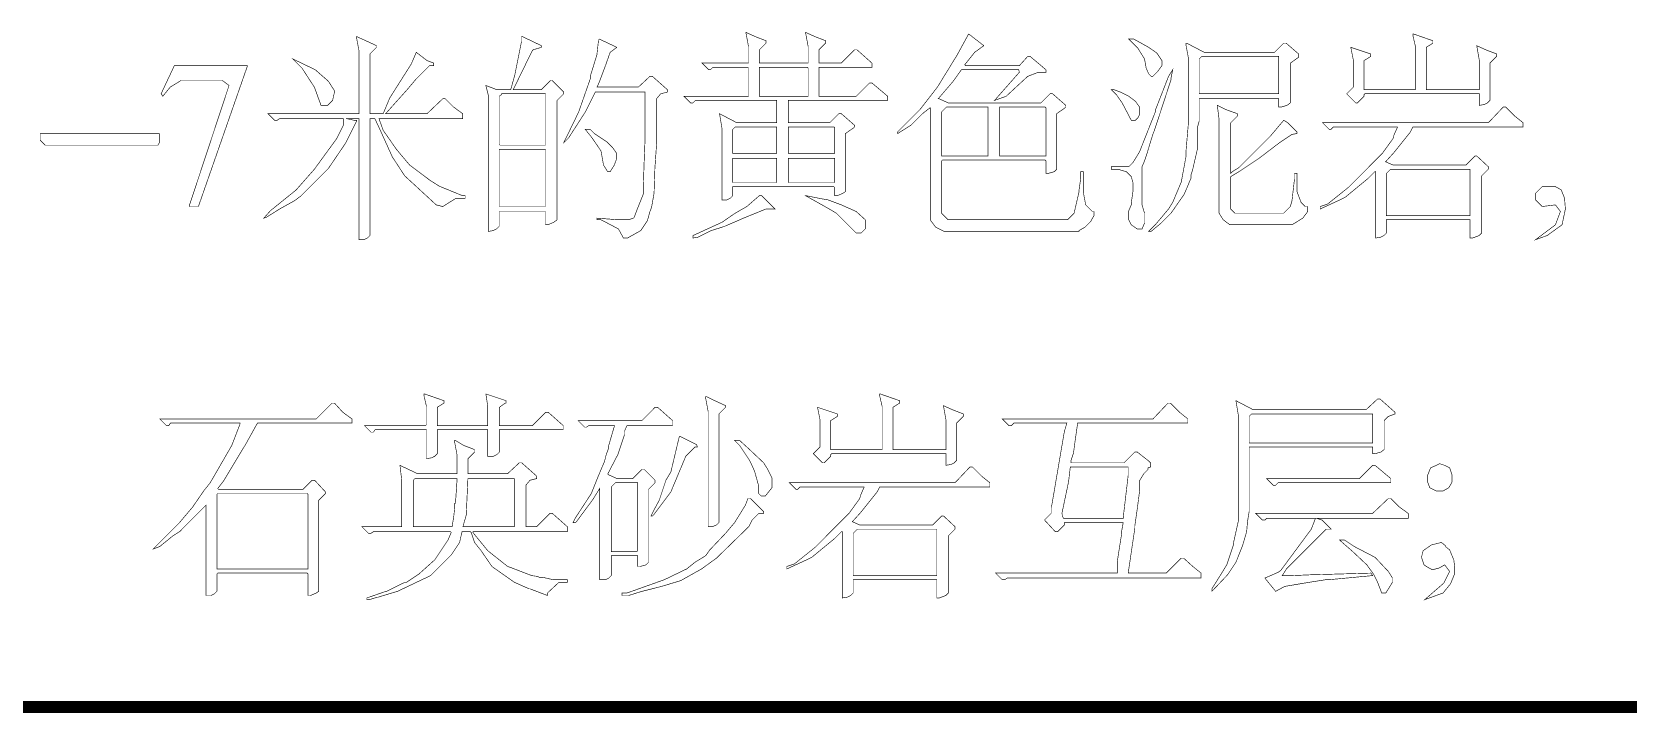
# Model space of a CAD drawing. Extents: x 94 to 452, y -72 to 1042.
# Drawn here: x 246.4 to 272.84, y 677.72 to 688.99 of the extents above; entities that cross this region are included whole.
import ezdxf

# ---------------------------------------------------------------- set-up
doc = ezdxf.new("R2010")
doc.units = 0
doc.header["$MEASUREMENT"] = 0
doc.layers.add('TREE_LAYER', color=7, linetype='Continuous')

msp = doc.modelspace()

# ---------------------------------------------------------------- linework, layer by layer
at = {"layer": 'TREE_LAYER'}
for points, const_width, elevation in [([(251.7758, 688.917502), (251.7758, 688.917502), (251.7758, 688.890051), (251.816977, 688.670443), (251.816977, 687.641032), (251.803251, 687.641032), (250.307173, 687.641032), (250.416977, 687.531228), (250.458153, 687.531228), (250.49933, 687.558679), (251.556192, 687.558679), (251.556192, 687.558679), (251.556192, 687.448875), (251.446388, 687.229267), (251.0758, 686.721424), (250.773839, 686.378287), (250.348349, 686.035149), (250.238545, 685.91162), (250.279722, 685.925345), (250.49933, 686.0626), (250.746388, 686.199855), (250.856192, 686.282208), (251.309133, 686.735149), (251.597369, 687.160639), (251.7758, 687.517502), (251.7758, 687.531228), (251.734624, 687.531228), (251.611094, 687.558679), (251.597369, 687.558679), (251.611094, 687.558679), (251.803251, 687.558679), (251.816977, 687.558679), (251.816977, 685.554757), (251.89933, 685.554757), (251.954231, 685.582208), (251.995408, 685.623385), (251.995408, 687.558679), (251.995408, 687.558679), (252.077761, 687.558679), (252.173839, 687.352796), (252.365996, 686.927306), (252.571879, 686.61162), (252.736584, 686.460639), (253.093447, 686.131228), (253.203251, 686.103777), (253.422859, 686.241032), (253.573839, 686.241032), (253.573839, 686.282208), (253.532663, 686.282208), (253.162075, 686.433188), (253.134624, 686.446914), (252.983643, 686.542992), (252.654231, 686.790051), (252.434624, 687.050836), (252.215016, 687.366522), (252.146388, 687.558679), (252.146388, 687.558679), (253.532663, 687.558679), (253.532663, 687.641032), (253.381682, 687.750836), (253.244428, 687.88809), (253.203251, 687.88809), (252.942467, 687.641032), (252.256192, 687.641032), (252.256192, 687.641032), (252.613055, 688.039071), (252.764035, 688.217502), (252.983643, 688.43711), (253.052271, 688.43711), (253.052271, 688.478287), (252.942467, 688.519463), (252.764035, 688.656718), (252.681682, 688.464561), (252.32482, 687.901816), (252.215016, 687.641032), (252.215016, 687.641032), (251.995408, 687.641032), (251.995408, 687.641032), (251.995408, 688.629267), (252.105212, 688.739071), (252.105212, 688.766522), (251.92678, 688.848875), (251.7758, 688.917502), (251.7758, 688.917502)], 0.01, 27), ([(254.520898, 688.917502), (254.507173, 688.917502), (254.507173, 688.835149), (254.42482, 688.423385), (254.397369, 688.28613), (254.328741, 688.039071), (254.315016, 688.039071), (254.095408, 688.039071), (253.916977, 688.107698), (253.958153, 687.942992), (253.958153, 685.692012), (254.040506, 685.705737), (254.095408, 685.733188), (254.136584, 685.774365), (254.136584, 686.021424), (254.15031, 686.021424), (254.905212, 686.021424), (254.905212, 686.021424), (254.905212, 685.801816), (254.946388, 685.801816), (255.042467, 685.842992), (255.097369, 685.884169), (255.097369, 687.860639), (255.207173, 687.970443), (255.207173, 687.997894), (255.015016, 688.190051), (254.987565, 688.190051), (254.836584, 688.039071), (254.369918, 688.039071), (254.369918, 688.039071), (254.685604, 688.684169), (254.69933, 688.697894), (254.836584, 688.739071), (254.836584, 688.766522), (254.520898, 688.917502), (254.520898, 688.917502)], 0.01, 27), ([(255.797369, 688.876326), (255.783643, 688.8626), (255.756192, 688.615541), (255.646388, 688.258679), (255.646388, 688.217502), (255.454231, 687.668483), (255.207173, 687.160639), (255.289526, 687.242992), (255.564035, 687.668483), (255.728741, 687.997894), (256.552271, 687.997894), (256.552271, 687.997894), (256.552271, 687.174365), (256.552271, 687.174365), (256.538545, 686.831228), (256.52482, 686.419463), (256.52482, 686.309659), (256.442467, 686.103777), (256.415016, 686.035149), (256.373839, 685.925345), (256.360114, 685.91162), (256.277761, 685.884169), (256.113055, 685.884169), (255.756192, 685.91162), (255.756192, 685.884169), (255.82482, 685.884169), (256.113055, 685.733188), (256.195408, 685.582208), (256.264035, 685.582208), (256.483643, 685.705737), (256.593447, 685.870443), (256.634624, 686.021424), (256.662075, 686.090051), (256.703251, 686.323385), (256.716977, 686.735149), (256.744428, 687.133188), (256.744428, 687.88809), (256.813055, 687.970443), (256.922859, 687.997894), (256.922859, 688.039071), (256.6758, 688.258679), (256.634624, 688.258679), (256.442467, 688.080247), (255.756192, 688.080247), (255.756192, 688.080247), (255.783643, 688.135149), (255.811094, 688.203777), (255.893447, 688.423385), (255.9758, 688.656718), (256.085604, 688.739071), (255.797369, 688.876326), (255.797369, 688.876326)], 0.01, 27), ([(258.22678, 688.98613), (258.22678, 688.98613), (258.22678, 688.972404), (258.267957, 688.752796), (258.267957, 688.478287), (258.254231, 688.478287), (257.49933, 688.478287), (257.609133, 688.368483), (257.636584, 688.368483), (257.677761, 688.409659), (258.254231, 688.409659), (258.267957, 688.395934), (258.267957, 687.929267), (258.254231, 687.929267), (257.197369, 687.929267), (257.307173, 687.819463), (257.348349, 687.819463), (257.389526, 687.860639), (258.734624, 687.860639), (258.734624, 687.846914), (258.734624, 687.490051), (258.734624, 687.490051), (258.0758, 687.490051), (257.787565, 687.641032), (257.828741, 687.393973), (257.828741, 686.213581), (257.911094, 686.213581), (257.965996, 686.241032), (258.007173, 686.282208), (258.007173, 686.419463), (258.007173, 686.433188), (259.681682, 686.433188), (259.695408, 686.419463), (259.695408, 686.282208), (259.736584, 686.282208), (259.832663, 686.323385), (259.873839, 686.350836), (259.873839, 687.31162), (260.011094, 687.407698), (260.02482, 687.421424), (260.02482, 687.448875), (259.805212, 687.641032), (259.764035, 687.641032), (259.613055, 687.490051), (258.92678, 687.490051), (258.92678, 687.490051), (258.92678, 687.846914), (258.92678, 687.860639), (260.573839, 687.860639), (260.573839, 687.929267), (260.313055, 688.148875), (260.271879, 688.148875), (260.052271, 687.929267), (259.434624, 687.929267), (259.434624, 687.929267), (259.434624, 688.395934), (259.434624, 688.409659), (260.313055, 688.409659), (260.313055, 688.478287), (260.065996, 688.697894), (260.02482, 688.697894), (259.805212, 688.478287), (259.434624, 688.478287), (259.434624, 688.478287), (259.434624, 688.697894), (259.544428, 688.807698), (259.544428, 688.848875), (259.365996, 688.917502), (259.215016, 688.98613), (259.215016, 688.98613), (259.215016, 688.972404), (259.256192, 688.752796), (259.256192, 688.478287), (259.242467, 688.478287), (258.446388, 688.478287), (258.446388, 688.478287), (258.446388, 688.697894), (258.556192, 688.807698), (258.556192, 688.848875), (258.377761, 688.917502), (258.22678, 688.98613), (258.22678, 688.98613)], 0.01, 27), ([(261.918937, 688.958679), (261.905212, 688.944953), (261.891486, 688.917502), (261.72678, 688.615541), (261.397369, 688.080247), (261.109133, 687.709659), (260.738545, 687.339071), (260.738545, 687.31162), (260.958153, 687.448875), (261.15031, 687.641032), (261.273839, 687.73711), (261.287565, 687.73711), (261.287565, 687.73711), (261.287565, 685.884169), (261.287565, 685.870443), (261.369918, 685.760639), (261.507173, 685.692012), (263.744428, 685.692012), (263.744428, 685.705737), (263.840506, 685.760639), (263.936584, 685.856718), (263.991486, 685.952796), (263.991486, 686.021424), (263.964035, 686.021424), (263.854231, 686.131228), (263.813055, 686.350836), (263.813055, 686.680247), (263.771879, 686.680247), (263.771879, 686.570443), (263.744428, 686.378287), (263.744428, 686.350836), (263.662075, 685.993973), (263.552271, 685.884169), (261.5758, 685.884169), (261.465996, 685.993973), (261.465996, 686.858679), (261.479722, 686.872404), (263.181682, 686.872404), (263.195408, 686.858679), (263.195408, 686.652796), (263.236584, 686.652796), (263.332663, 686.680247), (263.373839, 686.721424), (263.373839, 687.641032), (263.511094, 687.73711), (263.52482, 687.750836), (263.52482, 687.778287), (263.305212, 687.970443), (263.264035, 687.970443), (263.113055, 687.819463), (261.5758, 687.819463), (261.42482, 687.88809), (261.411094, 687.88809), (261.658153, 688.176326), (261.795408, 688.368483), (262.742467, 688.368483), (262.756192, 688.327306), (262.344428, 687.860639), (262.536584, 687.929267), (262.893447, 688.258679), (263.071879, 688.327306), (263.195408, 688.327306), (263.195408, 688.368483), (262.934624, 688.58809), (262.893447, 688.58809), (262.756192, 688.43711), (261.864035, 688.43711), (261.85031, 688.450836), (262.015016, 688.656718), (262.165996, 688.766522), (261.918937, 688.958679), (261.918937, 688.958679)], 0.01, 27), ([(264.65031, 688.876326), (264.567957, 688.876326), (264.718937, 688.725345), (264.828741, 688.546914), (264.856192, 688.395934), (264.897369, 688.299855), (264.938545, 688.258679), (264.965996, 688.258679), (265.048349, 688.341032), (265.116977, 688.43711), (265.116977, 688.519463), (265.034624, 688.642992), (264.897369, 688.739071), (264.65031, 688.876326), (264.65031, 688.876326)], 0.01, 27), ([(269.289526, 688.958679), (269.2758, 688.958679), (269.2758, 688.931228), (269.316977, 688.752796), (269.316977, 688.039071), (269.303251, 688.039071), (268.479722, 688.039071), (268.465996, 688.039071), (268.465996, 688.519463), (268.5758, 688.58809), (268.5758, 688.58809), (268.5758, 688.629267), (268.246388, 688.739071), (268.287565, 688.533188), (268.287565, 688.080247), (268.177761, 687.970443), (268.328741, 687.819463), (268.356192, 687.819463), (268.465996, 687.929267), (268.465996, 687.956718), (268.479722, 687.970443), (270.373839, 687.970443), (270.373839, 687.956718), (270.373839, 687.778287), (270.456192, 687.792012), (270.511094, 687.819463), (270.552271, 687.860639), (270.552271, 688.478287), (270.662075, 688.58809), (270.662075, 688.629267), (270.483643, 688.697894), (270.332663, 688.766522), (270.373839, 688.533188), (270.373839, 688.039071), (270.373839, 688.039071), (269.495408, 688.039071), (269.495408, 688.039071), (269.495408, 688.739071), (269.605212, 688.807698), (269.605212, 688.807698), (269.605212, 688.848875), (269.289526, 688.958679), (269.289526, 688.958679)], 0.01, 27), ([(265.528741, 688.807698), (265.515016, 688.807698), (265.515016, 688.780247), (265.556192, 688.560639), (265.556192, 687.490051), (265.515016, 687.009659), (265.515016, 686.927306), (265.446388, 686.556718), (265.446388, 686.529267), (265.295408, 686.172404), (265.22678, 686.0626), (265.007173, 685.801816), (264.897369, 685.692012), (264.938545, 685.692012), (265.103251, 685.829267), (265.267957, 685.993973), (265.487565, 686.309659), (265.597369, 686.570443), (265.597369, 686.625345), (265.62482, 686.707698), (265.665996, 686.88613), (265.707173, 687.064561), (265.707173, 687.421424), (265.734624, 687.517502), (265.734624, 687.88809), (265.748349, 687.88809), (267.052271, 687.88809), (267.052271, 687.88809), (267.052271, 687.750836), (267.093447, 687.750836), (267.189526, 687.778287), (267.244428, 687.819463), (267.244428, 688.478287), (267.381682, 688.574365), (267.381682, 688.58809), (267.381682, 688.629267), (267.1758, 688.807698), (267.134624, 688.807698), (266.983643, 688.656718), (265.816977, 688.656718), (265.528741, 688.807698), (265.528741, 688.807698)], 0.01, 27), ([(249.964035, 688.43711), (248.756192, 688.43711), (248.536584, 687.970443), (248.536584, 687.970443), (248.564035, 687.929267), (248.687565, 688.080247), (248.865996, 688.190051), (249.552271, 688.190051), (249.662075, 688.107698), (249.003251, 686.117502), (249.003251, 686.103777), (249.154231, 686.103777), (249.964035, 688.423385), (249.964035, 688.43711), (249.964035, 688.43711)], 0.01, 27), ([(250.718937, 688.546914), (250.718937, 688.546914), (250.869918, 688.395934), (251.0758, 688.080247), (251.185604, 687.778287), (251.295408, 687.778287), (251.377761, 687.860639), (251.405212, 687.984169), (251.405212, 688.025345), (251.309133, 688.176326), (251.089526, 688.368483), (250.718937, 688.546914), (250.718937, 688.546914)], 0.01, 27), ([(258.446388, 688.395934), (258.446388, 688.409659), (259.242467, 688.409659), (259.256192, 688.395934), (259.256192, 687.929267), (259.242467, 687.929267), (258.446388, 687.929267), (258.446388, 687.929267), (258.446388, 688.395934), (258.446388, 688.395934)], 0.01, 27), ([(265.295408, 688.368483), (265.22678, 688.258679), (265.007173, 687.695934), (265.007173, 687.668483), (264.746388, 687.009659), (264.636584, 686.831228), (264.567957, 686.7626), (264.279722, 686.7626), (264.279722, 686.721424), (264.389526, 686.721424), (264.52678, 686.680247), (264.609133, 686.597894), (264.636584, 686.501816), (264.636584, 686.350836), (264.609133, 686.158679), (264.609133, 686.131228), (264.567957, 686.035149), (264.567957, 685.884169), (264.609133, 685.801816), (264.705212, 685.733188), (264.787565, 685.733188), (264.828741, 685.829267), (264.828741, 685.993973), (264.787565, 686.131228), (264.787565, 686.7626), (264.828741, 686.858679), (264.869918, 686.982208), (264.965996, 687.297894), (264.993447, 687.366522), (265.267957, 688.203777), (265.267957, 688.231228), (265.295408, 688.368483), (265.295408, 688.368483)], 0.01, 27), ([(265.7758, 688.58809), (265.7758, 688.58809), (267.052271, 688.58809), (267.052271, 688.58809), (267.052271, 687.970443), (267.052271, 687.970443), (265.748349, 687.970443), (265.734624, 687.970443), (265.734624, 688.546914), (265.7758, 688.58809), (265.7758, 688.58809)], 0.01, 27), ([(254.177761, 687.956718), (254.177761, 687.970443), (254.905212, 687.970443), (254.905212, 687.956718), (254.905212, 687.133188), (254.905212, 687.119463), (254.15031, 687.119463), (254.136584, 687.133188), (254.136584, 687.929267), (254.177761, 687.956718), (254.177761, 687.956718)], 0.01, 27), ([(264.320898, 688.039071), (264.279722, 688.039071), (264.362075, 687.956718), (264.458153, 687.819463), (264.609133, 687.531228), (264.677761, 687.531228), (264.718937, 687.572404), (264.746388, 687.627306), (264.746388, 687.750836), (264.677761, 687.846914), (264.567957, 687.929267), (264.430702, 687.997894), (264.320898, 688.039071), (264.320898, 688.039071)], 0.01, 27), ([(261.534624, 687.73711), (261.548349, 687.750836), (262.234624, 687.750836), (262.234624, 687.73711), (262.234624, 686.941032), (262.234624, 686.941032), (261.479722, 686.941032), (261.465996, 686.941032), (261.465996, 687.668483), (261.534624, 687.73711), (261.534624, 687.73711)], 0.01, 27), ([(262.42678, 687.73711), (262.42678, 687.750836), (263.181682, 687.750836), (263.195408, 687.73711), (263.195408, 686.941032), (263.181682, 686.941032), (262.42678, 686.941032), (262.42678, 686.941032), (262.42678, 687.73711), (262.42678, 687.73711)], 0.01, 27), ([(266.036584, 687.778287), (266.036584, 687.778287), (266.036584, 687.764561), (266.064035, 687.544953), (266.064035, 685.993973), (266.132663, 685.884169), (266.242467, 685.801816), (267.271879, 685.801816), (267.340506, 685.842992), (267.45031, 685.91162), (267.532663, 686.021424), (267.532663, 686.103777), (267.491486, 686.103777), (267.422859, 686.172404), (267.354231, 686.350836), (267.354231, 686.652796), (267.313055, 686.652796), (267.313055, 686.556718), (267.271879, 686.199855), (267.244428, 686.103777), (267.134624, 685.993973), (266.32482, 685.993973), (266.256192, 686.0626), (266.256192, 686.597894), (266.393447, 686.680247), (266.722859, 686.899855), (267.065996, 687.160639), (267.271879, 687.297894), (267.354231, 687.31162), (267.354231, 687.339071), (267.203251, 687.490051), (267.134624, 687.531228), (266.915016, 687.270443), (266.393447, 686.748875), (266.283643, 686.680247), (266.256192, 686.652796), (266.256192, 686.666522), (266.256192, 687.490051), (266.365996, 687.599855), (266.365996, 687.641032), (266.173839, 687.709659), (266.036584, 687.778287), (266.036584, 687.778287)], 0.01, 27), ([(270.813055, 687.750836), (270.771879, 687.750836), (270.52482, 687.490051), (267.779722, 687.490051), (267.889526, 687.380247), (267.916977, 687.380247), (267.958153, 687.421424), (269.015016, 687.421424), (269.015016, 687.407698), (268.960114, 687.284169), (268.946388, 687.229267), (268.767957, 686.982208), (268.205212, 686.419463), (267.862075, 686.144953), (267.738545, 686.103777), (267.738545, 686.0626), (268.095408, 686.227306), (268.15031, 686.254757), (268.534624, 686.570443), (268.644428, 686.680247), (268.658153, 686.680247), (268.658153, 685.582208), (268.740506, 685.595934), (268.795408, 685.623385), (268.836584, 685.664561), (268.836584, 685.870443), (268.836584, 685.884169), (270.222859, 685.884169), (270.222859, 685.870443), (270.222859, 685.582208), (270.264035, 685.582208), (270.373839, 685.623385), (270.415016, 685.664561), (270.415016, 686.61162), (270.52482, 686.721424), (270.52482, 686.7626), (270.332663, 686.941032), (270.305212, 686.941032), (270.154231, 686.790051), (268.946388, 686.790051), (268.822859, 686.844953), (268.960114, 686.995934), (269.234624, 687.339071), (269.2758, 687.421424), (271.10129, 687.421424), (271.10129, 687.490051), (270.964035, 687.599855), (270.813055, 687.750836), (270.813055, 687.750836)], 0.01, 27), ([(248.509133, 687.31162), (246.532663, 687.31162), (246.532663, 687.201816), (246.615016, 687.119463), (248.481682, 687.119463), (248.509133, 687.160639), (248.509133, 687.31162), (248.509133, 687.31162)], 0.01, 27), ([(255.646388, 687.380247), (255.564035, 687.380247), (255.673839, 687.242992), (255.82482, 687.023385), (255.865996, 686.790051), (255.934624, 686.680247), (255.9758, 686.680247), (256.044428, 686.790051), (256.085604, 686.899855), (256.085604, 686.982208), (256.016977, 687.078287), (255.920898, 687.174365), (255.715016, 687.31162), (255.646388, 687.380247), (255.646388, 687.380247)], 0.01, 27), ([(258.034624, 687.407698), (258.048349, 687.421424), (258.734624, 687.421424), (258.734624, 687.407698), (258.734624, 686.982208), (258.734624, 686.982208), (258.007173, 686.982208), (258.007173, 686.982208), (258.007173, 687.380247), (258.034624, 687.407698), (258.034624, 687.407698)], 0.01, 27), ([(258.92678, 687.407698), (258.92678, 687.421424), (259.681682, 687.421424), (259.695408, 687.407698), (259.695408, 686.982208), (259.681682, 686.982208), (258.92678, 686.982208), (258.92678, 686.982208), (258.92678, 687.407698), (258.92678, 687.407698)], 0.01, 27), ([(254.136584, 687.050836), (254.15031, 687.050836), (254.905212, 687.050836), (254.905212, 687.050836), (254.905212, 686.103777), (254.905212, 686.103777), (254.15031, 686.103777), (254.136584, 686.103777), (254.136584, 687.050836), (254.136584, 687.050836)], 0.01, 27), ([(258.007173, 686.899855), (258.007173, 686.899855), (258.734624, 686.899855), (258.734624, 686.899855), (258.734624, 686.501816), (258.734624, 686.501816), (258.007173, 686.501816), (258.007173, 686.501816), (258.007173, 686.899855), (258.007173, 686.899855)], 0.01, 27), ([(258.92678, 686.899855), (258.92678, 686.899855), (259.681682, 686.899855), (259.695408, 686.899855), (259.695408, 686.501816), (259.681682, 686.501816), (258.92678, 686.501816), (258.92678, 686.501816), (258.92678, 686.899855), (258.92678, 686.899855)], 0.01, 27), ([(268.905212, 686.721424), (268.905212, 686.721424), (270.222859, 686.721424), (270.222859, 686.721424), (270.222859, 685.952796), (270.222859, 685.952796), (268.836584, 685.952796), (268.836584, 685.952796), (268.836584, 686.652796), (268.905212, 686.721424), (268.905212, 686.721424)], 0.01, 27), ([(258.487565, 686.282208), (258.446388, 686.282208), (258.240506, 686.103777), (258.048349, 685.993973), (257.828741, 685.842992), (257.348349, 685.623385), (257.348349, 685.582208), (257.430702, 685.595934), (257.65031, 685.705737), (257.869918, 685.774365), (258.185604, 685.91162), (258.556192, 686.0626), (258.707173, 686.0626), (258.487565, 686.282208), (258.487565, 686.282208)], 0.01, 27), ([(259.228741, 686.282208), (259.215016, 686.282208), (259.558153, 686.090051), (259.722859, 685.993973), (260.052271, 685.664561), (260.134624, 685.664561), (260.203251, 685.733188), (260.203251, 685.884169), (260.052271, 686.021424), (259.805212, 686.131228), (259.585604, 686.213581), (259.503251, 686.227306), (259.228741, 686.282208), (259.228741, 686.282208)], 0.01, 27), ([(271.636584, 686.433188), (271.416977, 686.433188), (271.307173, 686.323385), (271.307173, 686.213581), (271.416977, 686.103777), (271.636584, 686.131228), (271.718937, 686.021424), (271.636584, 685.801816), (271.307173, 685.554757), (271.49933, 685.623385), (271.746388, 685.801816), (271.80129, 686.0626), (271.787565, 686.241032), (271.732663, 686.378287), (271.636584, 686.433188), (271.636584, 686.433188)], 0.01, 27), ([(251.409257, 682.848569), (251.368081, 682.848569), (251.107296, 682.587785), (248.513179, 682.587785), (248.622983, 682.477981), (248.664159, 682.477981), (248.69161, 682.519158), (249.844551, 682.519158), (249.844551, 682.505432), (249.707296, 682.148569), (249.350434, 681.530922), (249.24063, 681.393668), (249.062198, 681.132883), (248.84259, 680.872099), (248.403375, 680.432883), (248.513179, 680.47406), (248.732787, 680.652491), (248.84259, 680.721119), (249.281806, 681.160334), (249.281806, 681.160334), (249.281806, 679.664256), (249.364159, 679.664256), (249.419061, 679.691707), (249.460238, 679.732883), (249.460238, 680.021119), (249.473963, 680.034844), (250.956316, 680.034844), (250.970041, 680.021119), (250.970041, 679.664256), (251.011218, 679.664256), (251.107296, 679.705432), (251.148473, 679.732883), (251.148473, 681.242687), (251.258277, 681.352491), (251.258277, 681.379942), (251.079845, 681.572099), (251.038669, 681.572099), (250.887689, 681.421119), (249.487689, 681.421119), (249.473963, 681.434844), (249.570041, 681.558373), (249.899453, 682.107393), (249.926904, 682.148569), (250.132787, 682.519158), (251.697492, 682.519158), (251.697492, 682.587785), (251.546512, 682.697589), (251.409257, 682.848569), (251.409257, 682.848569)], 0.01, 27), ([(252.905336, 682.99955), (252.89161, 682.99955), (252.89161, 682.972099), (252.932787, 682.793668), (252.932787, 682.491707), (252.919061, 682.477981), (251.903375, 682.477981), (252.013179, 682.368177), (252.054355, 682.368177), (252.081806, 682.409354), (252.919061, 682.409354), (252.932787, 682.409354), (252.932787, 681.928962), (253.01514, 681.942687), (253.070041, 681.970138), (253.111218, 682.011315), (253.111218, 682.409354), (253.111218, 682.409354), (253.948473, 682.409354), (253.948473, 682.409354), (253.948473, 681.970138), (254.044551, 681.970138), (254.099453, 681.997589), (254.14063, 682.038766), (254.14063, 682.409354), (254.14063, 682.409354), (255.197492, 682.409354), (255.197492, 682.477981), (254.950434, 682.697589), (254.909257, 682.697589), (254.689649, 682.477981), (254.14063, 682.477981), (254.14063, 682.491707), (254.14063, 682.779942), (254.236708, 682.848569), (254.250434, 682.848569), (254.250434, 682.889746), (253.921022, 682.99955), (253.921022, 682.99955), (253.921022, 682.972099), (253.948473, 682.793668), (253.948473, 682.491707), (253.948473, 682.477981), (253.111218, 682.477981), (253.111218, 682.491707), (253.111218, 682.779942), (253.221022, 682.848569), (253.221022, 682.848569), (253.221022, 682.889746), (252.905336, 682.99955), (252.905336, 682.99955)], 0.01, 27), ([(256.762198, 682.779942), (256.721022, 682.779942), (256.501414, 682.560334), (255.444551, 682.560334), (255.554355, 682.45053), (255.581806, 682.45053), (255.622983, 682.477981), (256.048473, 682.477981), (256.048473, 682.477981), (255.952394, 682.148569), (255.952394, 682.107393), (255.911218, 681.997589), (255.883767, 681.887785), (255.773963, 681.627001), (255.664159, 681.352491), (255.403375, 680.954452), (255.362198, 680.872099), (255.362198, 680.872099), (255.403375, 680.872099), (255.4171, 680.885824), (255.69161, 681.256413), (255.801414, 681.434844), (255.801414, 681.434844), (255.801414, 679.92504), (255.897492, 679.92504), (255.952394, 679.952491), (255.993571, 679.993668), (255.993571, 680.323079), (255.993571, 680.323079), (256.419061, 680.323079), (256.432787, 680.323079), (256.432787, 680.144648), (256.473963, 680.144648), (256.570041, 680.172099), (256.611218, 680.213275), (256.611218, 681.421119), (256.721022, 681.530922), (256.721022, 681.572099), (256.54259, 681.75053), (256.501414, 681.75053), (256.350434, 681.59955), (256.089649, 681.59955), (255.938669, 681.668177), (255.938669, 681.681903), (256.103375, 681.997589), (256.213179, 682.327001), (256.213179, 682.381903), (256.254355, 682.477981), (257.009257, 682.477981), (257.009257, 682.560334), (256.762198, 682.779942), (256.762198, 682.779942)], 0.01, 27), ([(257.572002, 682.958373), (257.558277, 682.958373), (257.558277, 682.930922), (257.599453, 682.711315), (257.599453, 680.803471), (257.668081, 680.803471), (257.736708, 680.830922), (257.777885, 680.872099), (257.777885, 682.670138), (257.887689, 682.779942), (257.887689, 682.807393), (257.709257, 682.889746), (257.572002, 682.958373), (257.572002, 682.958373)], 0.01, 27), ([(260.454355, 682.99955), (260.44063, 682.99955), (260.44063, 682.972099), (260.481806, 682.793668), (260.481806, 682.079942), (260.468081, 682.079942), (259.644551, 682.079942), (259.630826, 682.079942), (259.630826, 682.560334), (259.74063, 682.628962), (259.74063, 682.628962), (259.74063, 682.670138), (259.411218, 682.779942), (259.452394, 682.57406), (259.452394, 682.121119), (259.34259, 682.011315), (259.493571, 681.860334), (259.521022, 681.860334), (259.630826, 681.970138), (259.630826, 681.997589), (259.644551, 682.011315), (261.538669, 682.011315), (261.538669, 681.997589), (261.538669, 681.819158), (261.621022, 681.832883), (261.675924, 681.860334), (261.7171, 681.901511), (261.7171, 682.519158), (261.826904, 682.628962), (261.826904, 682.670138), (261.648473, 682.738766), (261.497492, 682.807393), (261.538669, 682.57406), (261.538669, 682.079942), (261.538669, 682.079942), (260.660238, 682.079942), (260.660238, 682.079942), (260.660238, 682.779942), (260.770041, 682.848569), (260.770041, 682.848569), (260.770041, 682.889746), (260.454355, 682.99955), (260.454355, 682.99955)], 0.01, 27), ([(265.258277, 682.848569), (265.2171, 682.848569), (264.970041, 682.587785), (262.472002, 682.587785), (262.581806, 682.477981), (262.622983, 682.477981), (262.664159, 682.519158), (263.528865, 682.519158), (263.54259, 682.519158), (263.501414, 682.381903), (263.419061, 681.901511), (263.295532, 681.17406), (263.281806, 681.119158), (263.281806, 681.023079), (263.172002, 680.913275), (263.350434, 680.721119), (263.39161, 680.721119), (263.501414, 680.830922), (263.501414, 680.858373), (263.501414, 680.872099), (264.462198, 680.872099), (264.475924, 680.872099), (264.448473, 680.721119), (264.448473, 680.679942), (264.379845, 680.240726), (264.379845, 680.034844), (264.379845, 680.034844), (262.362198, 680.034844), (262.472002, 679.92504), (262.513179, 679.92504), (262.554355, 679.952491), (265.76612, 679.952491), (265.76612, 680.034844), (265.628865, 680.144648), (265.477885, 680.281903), (265.436708, 680.281903), (265.189649, 680.034844), (264.572002, 680.034844), (264.558277, 680.034844), (264.668081, 680.77602), (264.668081, 680.817197), (264.709257, 681.105432), (264.750434, 681.421119), (264.750434, 681.572099), (264.819061, 681.681903), (264.887689, 681.75053), (264.887689, 681.777981), (264.928865, 681.791707), (264.928865, 681.860334), (264.901414, 681.887785), (264.709257, 682.038766), (264.668081, 682.038766), (264.489649, 681.860334), (263.611218, 681.860334), (263.611218, 681.860334), (263.611218, 681.901511), (263.652394, 682.02504), (263.679845, 682.230922), (263.721022, 682.519158), (265.546512, 682.519158), (265.546512, 682.587785), (265.409257, 682.697589), (265.258277, 682.848569), (265.258277, 682.848569)], 0.01, 27), ([(268.730826, 682.917197), (268.689649, 682.917197), (268.497492, 682.738766), (266.630826, 682.738766), (266.34259, 682.889746), (266.383767, 682.642687), (266.383767, 680.89955), (266.301414, 680.528962), (266.301414, 680.501511), (266.19161, 680.172099), (266.081806, 679.993668), (265.944551, 679.77406), (265.944551, 679.732883), (266.205336, 680.007393), (266.34259, 680.213275), (266.452394, 680.487785), (266.521022, 680.721119), (266.534747, 680.885824), (266.562198, 681.05053), (266.562198, 682.107393), (266.562198, 682.121119), (268.607296, 682.121119), (268.607296, 682.107393), (268.607296, 682.011315), (268.648473, 682.011315), (268.744551, 682.038766), (268.799453, 682.079942), (268.799453, 682.560334), (268.868081, 682.628962), (268.977885, 682.670138), (268.977885, 682.697589), (268.730826, 682.917197), (268.730826, 682.917197)], 0.01, 27), ([(266.589649, 682.656413), (266.603375, 682.670138), (268.607296, 682.670138), (268.607296, 682.656413), (268.607296, 682.189746), (268.607296, 682.189746), (266.562198, 682.189746), (266.562198, 682.189746), (266.562198, 682.628962), (266.589649, 682.656413), (266.589649, 682.656413)], 0.01, 27), ([(257.132787, 682.29955), (257.119061, 682.285824), (256.981806, 681.709354), (256.899453, 681.572099), (256.789649, 681.242687), (256.693571, 681.064256), (256.652394, 680.981903), (256.679845, 680.981903), (256.693571, 680.995628), (256.981806, 681.379942), (257.228865, 681.970138), (257.379845, 682.121119), (257.421022, 682.121119), (257.407296, 682.162295), (257.132787, 682.29955), (257.132787, 682.29955)], 0.01, 27), ([(253.413179, 682.230922), (253.399453, 682.230922), (253.399453, 682.203471), (253.44063, 681.983864), (253.44063, 681.681903), (253.44063, 681.681903), (252.781806, 681.681903), (252.493571, 681.819158), (252.521022, 681.585824), (252.521022, 680.803471), (252.521022, 680.803471), (251.862198, 680.803471), (251.972002, 680.693668), (252.013179, 680.693668), (252.054355, 680.721119), (253.330826, 680.721119), (253.344551, 680.707393), (253.330826, 680.679942), (253.289649, 680.583864), (253.070041, 680.254452), (252.809257, 680.021119), (252.603375, 679.883864), (252.548473, 679.870138), (252.273963, 679.732883), (252.260238, 679.732883), (251.944551, 679.623079), (251.944551, 679.595628), (251.985728, 679.595628), (252.122983, 679.636805), (252.136708, 679.636805), (252.177885, 679.65053), (252.452394, 679.732883), (253.001414, 679.993668), (253.344551, 680.336805), (253.481806, 680.542687), (253.509257, 680.666217), (253.522983, 680.721119), (253.660238, 680.721119), (253.673963, 680.707393), (253.728865, 680.542687), (253.838669, 680.405432), (254.0171, 680.144648), (254.387689, 679.883864), (254.634747, 679.77406), (254.648473, 679.77406), (254.936708, 679.664256), (254.936708, 679.664256), (254.936708, 679.705432), (255.128865, 679.883864), (255.26612, 679.883864), (255.26612, 679.92504), (255.032787, 679.92504), (254.854355, 679.966217), (254.799453, 679.966217), (254.772002, 679.979942), (254.675924, 679.993668), (254.319061, 680.130922), (254.277885, 680.144648), (253.948473, 680.405432), (253.701414, 680.707393), (253.701414, 680.721119), (253.701414, 680.721119), (255.26612, 680.721119), (255.26612, 680.803471), (255.019061, 681.023079), (254.977885, 681.023079), (254.758277, 680.803471), (254.579845, 680.803471), (254.579845, 680.803471), (254.579845, 681.489746), (254.648473, 681.572099), (254.758277, 681.59955), (254.758277, 681.640726), (254.511218, 681.860334), (254.470041, 681.860334), (254.277885, 681.681903), (253.619061, 681.681903), (253.619061, 681.681903), (253.619061, 681.928962), (253.728865, 682.038766), (253.728865, 682.079942), (253.550434, 682.148569), (253.413179, 682.230922), (253.413179, 682.230922)], 0.01, 27), ([(258.121022, 682.230922), (258.038669, 682.230922), (258.121022, 682.148569), (258.285728, 681.901511), (258.299453, 681.87406), (258.368081, 681.723079), (258.436708, 681.47602), (258.436708, 681.352491), (258.477885, 681.311315), (258.546512, 681.311315), (258.656316, 681.448569), (258.656316, 681.613275), (258.587689, 681.75053), (258.519061, 681.860334), (258.272002, 682.093668), (258.121022, 682.230922), (258.121022, 682.230922)], 0.01, 27), ([(261.977885, 681.791707), (261.936708, 681.791707), (261.689649, 681.530922), (258.944551, 681.530922), (259.054355, 681.421119), (259.081806, 681.421119), (259.122983, 681.462295), (260.179845, 681.462295), (260.179845, 681.448569), (260.124943, 681.32504), (260.111218, 681.270138), (259.932787, 681.023079), (259.370041, 680.460334), (259.026904, 680.185824), (258.903375, 680.144648), (258.903375, 680.103471), (259.260238, 680.268177), (259.31514, 680.295628), (259.699453, 680.611315), (259.809257, 680.721119), (259.822983, 680.721119), (259.822983, 679.623079), (259.905336, 679.636805), (259.960238, 679.664256), (260.001414, 679.705432), (260.001414, 679.911315), (260.001414, 679.92504), (261.387689, 679.92504), (261.387689, 679.911315), (261.387689, 679.623079), (261.428865, 679.623079), (261.538669, 679.664256), (261.579845, 679.705432), (261.579845, 680.652491), (261.689649, 680.762295), (261.689649, 680.803471), (261.497492, 680.981903), (261.470041, 680.981903), (261.319061, 680.830922), (260.111218, 680.830922), (259.987689, 680.885824), (260.124943, 681.036805), (260.399453, 681.379942), (260.44063, 681.462295), (262.26612, 681.462295), (262.26612, 681.530922), (262.128865, 681.640726), (261.977885, 681.791707), (261.977885, 681.791707)], 0.01, 27), ([(263.597492, 681.777981), (263.597492, 681.791707), (264.558277, 681.791707), (264.558277, 681.777981), (264.558277, 681.654452), (264.475924, 680.954452), (264.475924, 680.940726), (263.487689, 680.940726), (263.473963, 680.968177), (263.460238, 681.023079), (263.570041, 681.544648), (263.597492, 681.777981), (263.597492, 681.777981)], 0.01, 27), ([(268.648473, 681.819158), (268.607296, 681.819158), (268.387689, 681.59955), (266.850434, 681.59955), (266.960238, 681.489746), (267.001414, 681.489746), (267.04259, 681.530922), (268.909257, 681.530922), (268.909257, 681.59955), (268.648473, 681.819158), (268.648473, 681.819158)], 0.01, 27), ([(269.801414, 681.819158), (269.719061, 681.846609), (269.664159, 681.819158), (269.568081, 681.777981), (269.513179, 681.640726), (269.513179, 681.558373), (269.554355, 681.448569), (269.664159, 681.393668), (269.773963, 681.393668), (269.870041, 681.448569), (269.924943, 681.544648), (269.924943, 681.654452), (269.883767, 681.777981), (269.801414, 681.819158), (269.801414, 681.819158)], 0.01, 27), ([(252.74063, 681.59955), (252.74063, 681.59955), (253.426904, 681.59955), (253.44063, 681.59955), (253.413179, 681.187785), (253.399453, 681.187785), (253.399453, 681.105432), (253.399453, 681.105432), (253.385728, 680.981903), (253.358277, 680.803471), (252.713179, 680.803471), (252.713179, 680.803471), (252.713179, 681.572099), (252.74063, 681.59955), (252.74063, 681.59955)], 0.01, 27), ([(253.619061, 681.59955), (253.619061, 681.59955), (254.387689, 681.59955), (254.387689, 681.59955), (254.387689, 680.803471), (254.387689, 680.803471), (253.536708, 680.803471), (253.536708, 680.803471), (253.59161, 680.995628), (253.619061, 681.59955), (253.619061, 681.59955)], 0.01, 27), ([(256.062198, 681.530922), (256.062198, 681.530922), (256.419061, 681.530922), (256.432787, 681.530922), (256.432787, 680.405432), (256.419061, 680.391707), (255.993571, 680.391707), (255.993571, 680.405432), (255.993571, 681.462295), (256.062198, 681.530922), (256.062198, 681.530922)], 0.01, 27), ([(249.460238, 681.338766), (249.473963, 681.352491), (250.956316, 681.352491), (250.970041, 681.338766), (250.970041, 680.103471), (250.956316, 680.103471), (249.473963, 680.103471), (249.460238, 680.103471), (249.460238, 681.338766), (249.460238, 681.338766)], 0.01, 27), ([(258.299453, 681.270138), (258.258277, 681.270138), (258.2171, 681.160334), (258.038669, 680.872099), (257.887689, 680.693668), (257.626904, 680.419158), (257.558277, 680.323079), (257.379845, 680.213275), (257.24259, 680.103471), (256.872002, 679.92504), (256.254355, 679.705432), (256.172002, 679.705432), (256.172002, 679.664256), (256.281806, 679.664256), (256.501414, 679.732883), (256.830826, 679.815236), (257.146512, 679.911315), (257.489649, 680.103471), (257.736708, 680.281903), (258.272002, 680.803471), (258.326904, 680.913275), (258.436708, 681.023079), (258.519061, 681.023079), (258.519061, 681.05053), (258.299453, 681.270138), (258.299453, 681.270138)], 0.01, 27), ([(268.909257, 681.270138), (268.868081, 681.270138), (268.607296, 681.023079), (266.672002, 681.023079), (266.781806, 680.913275), (266.822983, 680.913275), (266.850434, 680.940726), (267.660238, 680.940726), (267.660238, 680.940726), (267.59161, 680.762295), (267.083767, 680.07602), (267.04259, 680.048569), (266.822983, 679.952491), (267.001414, 679.732883), (267.152394, 679.815236), (267.481806, 679.870138), (267.824943, 679.92504), (267.879845, 679.92504), (268.607296, 679.993668), (268.579845, 680.034844), (267.605336, 680.007393), (267.59161, 680.007393), (267.275924, 679.993668), (267.275924, 679.993668), (267.124943, 679.993668), (267.111218, 679.993668), (267.179845, 680.103471), (267.838669, 680.762295), (267.921022, 680.762295), (267.770041, 680.913275), (267.687689, 680.940726), (267.687689, 680.940726), (267.687689, 680.940726), (269.197492, 680.940726), (269.197492, 681.023079), (269.046512, 681.132883), (268.909257, 681.270138), (268.909257, 681.270138)], 0.01, 27), ([(260.070041, 680.762295), (260.070041, 680.762295), (261.387689, 680.762295), (261.387689, 680.762295), (261.387689, 679.993668), (261.387689, 679.993668), (260.001414, 679.993668), (260.001414, 679.993668), (260.001414, 680.693668), (260.070041, 680.762295), (260.070041, 680.762295)], 0.01, 27), ([(268.14063, 680.583864), (268.058277, 680.583864), (268.277885, 680.391707), (268.511218, 680.172099), (268.621022, 680.021119), (268.689649, 679.883864), (268.758277, 679.705432), (268.826904, 679.705432), (268.936708, 679.883864), (268.936708, 679.952491), (268.868081, 680.062295), (268.648473, 680.295628), (268.305336, 680.47406), (268.14063, 680.583864), (268.14063, 680.583864)], 0.01, 27), ([(269.81514, 680.487785), (269.746512, 680.542687), (269.581806, 680.501511), (269.444551, 680.405432), (269.4171, 680.295628), (269.458277, 680.172099), (269.499453, 680.144648), (269.595532, 680.089746), (269.705336, 680.117197), (269.801414, 680.172099), (269.883767, 680.062295), (269.787689, 679.870138), (269.472002, 679.595628), (269.773963, 679.705432), (269.897492, 679.856413), (269.96612, 680.021119), (269.96612, 680.144648), (269.952394, 680.254452), (269.883767, 680.419158), (269.81514, 680.47406), (269.81514, 680.487785)], 0.01, 27), ([(221.22612, 677.817993), (449.22612, 677.817993)], 0.2, 228)]:
    msp.add_lwpolyline(points, dxfattribs=dict(at, const_width=const_width, elevation=elevation))

doc.saveas('drawing.dxf')
